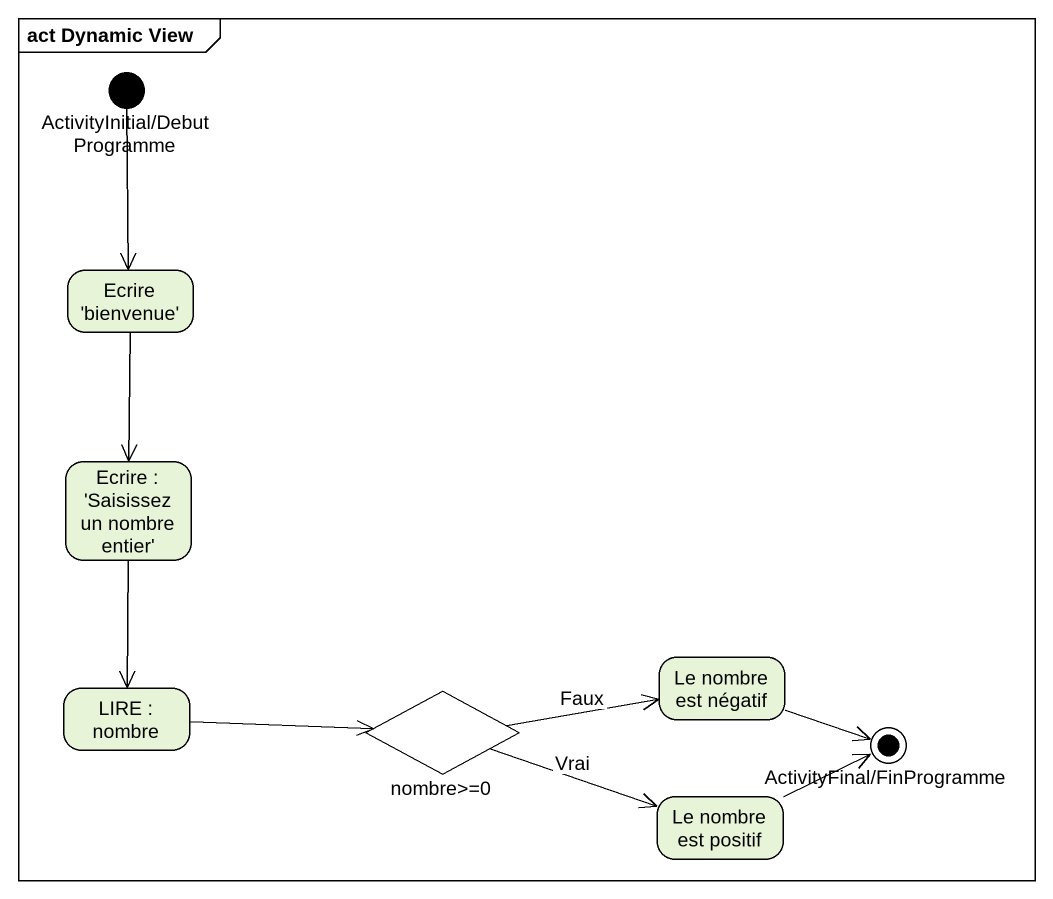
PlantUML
@startuml
mainframe act Dynamic View
hide empty description
state "ActivityInitial/DebutProgramme" as ActivityInitial <<start>>
state "Ecrire 'bienvenue'" as Ecrire_bienvenue
state "Ecrire : 'Saisissez un nombre entier'" as Ecrire_Saisissez_un_nombre
state "LIRE : nombre" as LIRE_nombre
state "nombre>=0" as nombre_0 <<choice>>
state "Le nombre est négatif" as Le_nombre_est_négatif
state "ActivityFinal/FinProgramme" as ActivityFinal_FinProgramme <<end>>
state "Le nombre est positif" as Le_nombre_est_positif
ActivityInitial --> Ecrire_bienvenue
Ecrire_bienvenue --> Ecrire_Saisissez_un_nombre
Ecrire_Saisissez_un_nombre --> LIRE_nombre
LIRE_nombre -right-> nombre_0
nombre_0 -right-> Le_nombre_est_négatif : Faux
nombre_0 -right-> Le_nombre_est_positif : Vrai
Le_nombre_est_négatif -right-> ActivityFinal_FinProgramme
Le_nombre_est_positif -right-> ActivityFinal_FinProgramme
@enduml
